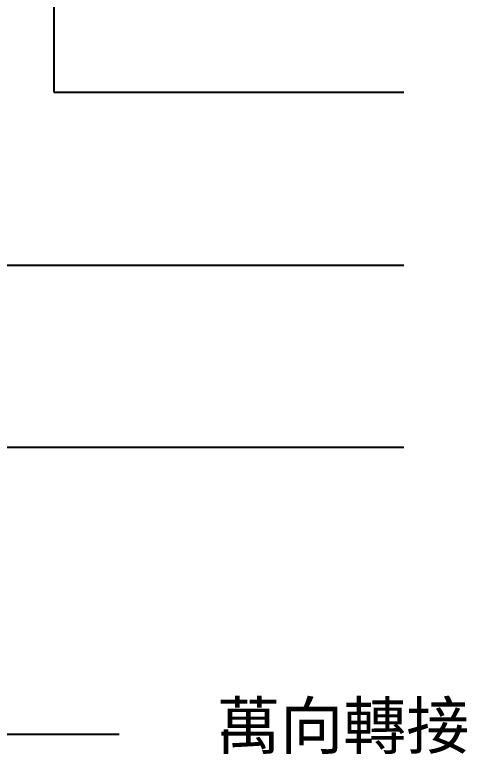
# Model space of a CAD drawing. Header units: millimetres. Extents: x 4267 to 8467, y 166 to 3136.
# Drawn here: x 4946 to 5139.8, y 1430.7 to 1752.2 of the extents above; entities that cross this region are included whole.
import ezdxf

# ---------------------------------------------------------------- set-up
doc = ezdxf.new("R2010")
doc.units = ezdxf.units.MM
doc.styles.get("Standard").update_dxf_attribs({"font": 'SimSun.ttf'})
doc.styles.add('微軟正黑體', font='Microsoft JhengHei.ttf')
doc.dimstyles.new('ISO-25', dxfattribs={"dimtxt": 2.5, "dimasz": 2.5, "dimexe": 1.25, "dimexo": 0.625, "dimtad": 1, "dimtxsty": 'Standard', "dimcen": 2.5, "dimadec": 0, "dimazin": 0, "dimtfac": 1, "dimtmove": 0, "dimatfit": 3, "dimfxl": 1, "dimarcsym": 0})

msp = doc.modelspace()

# ---------------------------------------------------------------- texts
at = {"lineweight": 5, "insert": (5033.33, 1455.14, 326.37), "char_height": 20, "attachment_point": 1, "style": '微軟正黑體'}
msp.add_mtext_dynamic_manual_height_columns('萬向轉接頭(T型、L型、十字型通用)', width=807.0547, gutter_width=16.92, heights=[0], dxfattribs=at)

# ---------------------------------------------------------------- leaders
at = {"lineweight": 5}
for points in [[(4962.89, 1818.74, 326.37), (4962.89, 1718.83, 326.37), (5114.13, 1718.83, 326.37)], [(4610.69, 1816.5, 326.37), (4610.69, 1441.56, 326.37), (4991.13, 1441.56, 326.37)], [(4882.94, 1644.04, 326.37), (5114.13, 1644.04, 326.37)], [(4884.93, 1565.55, 326.37), (5114.13, 1565.55, 326.37)]]:
    msp.add_leader(points, dimstyle='ISO-25', override={"dimtxt": 10, "dimgap": 0.625, "dimtad": 0, "dimarcsym": 1}, dxfattribs=at)

doc.saveas('drawing.dxf')
